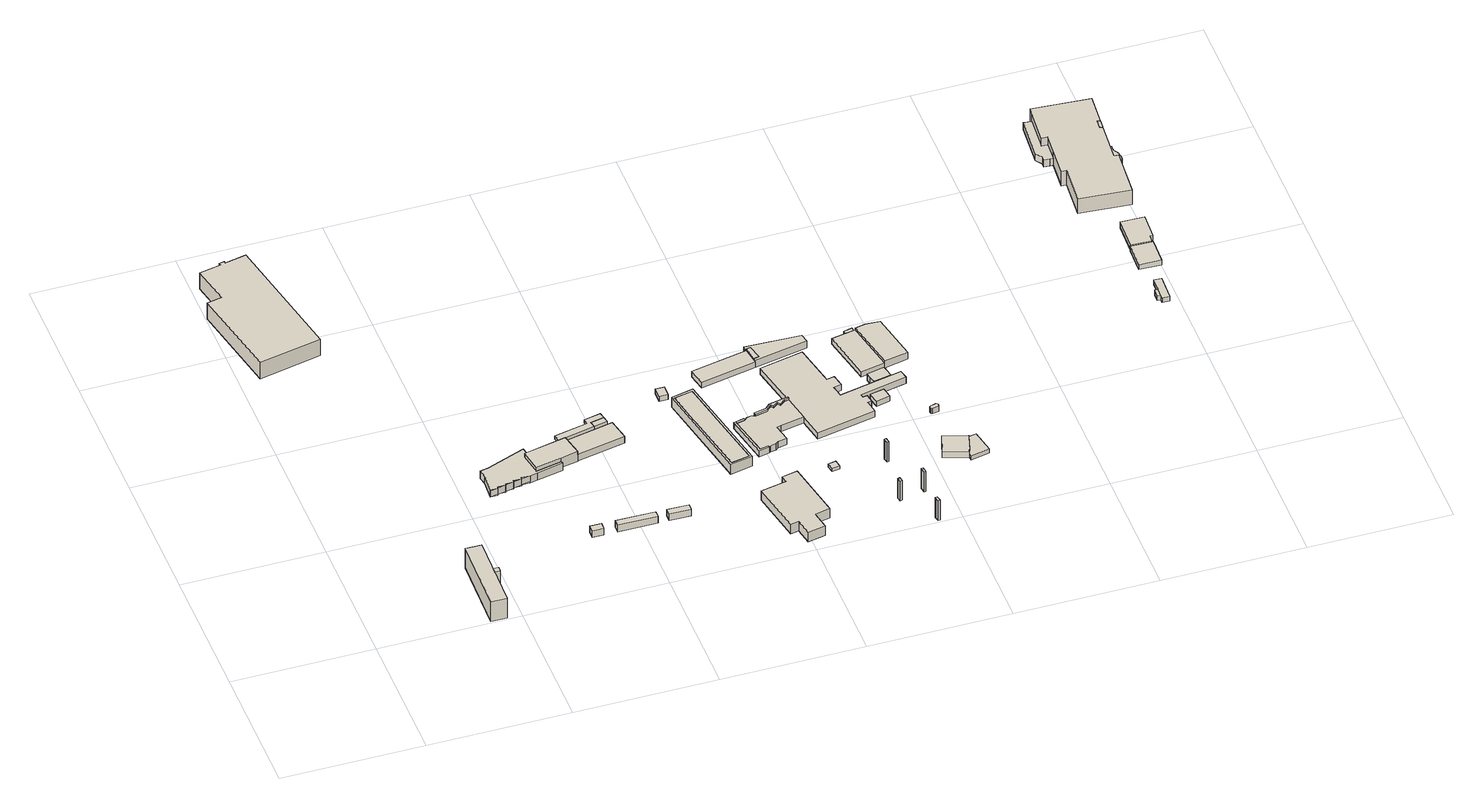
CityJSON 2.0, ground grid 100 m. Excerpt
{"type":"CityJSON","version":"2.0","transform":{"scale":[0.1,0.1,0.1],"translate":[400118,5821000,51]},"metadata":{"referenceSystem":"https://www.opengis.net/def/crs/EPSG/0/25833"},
"CityObjects":{
"building1":{"type":"Building","attributes":{"Gemeindeschluessel":"11000010","BezugspunktDach":"2200","function":"31001_2100","measuredHeight":16.77,"storeysAboveGround":5},"address":[{"country":"Germany","locality":"Berlin","thoroughfareNumber":"131","thoroughfareName":"Beilsteiner Straße"}],"geometry":[{"type":"Solid","lod":"1","boundaries":[[[[0,1,2,3]],[[4,5,6,7]],[[4,7,3,2]],[[5,4,2,1]],[[6,5,1,0]],[[7,6,0,3]]]]}]},
"building2":{"type":"Building","attributes":{"Gemeindeschluessel":"11000010","BezugspunktDach":"2200","function":"51009_1610","measuredHeight":16.91,"storeysAboveGround":0},"address":[{"country":"Germany","locality":"Berlin"}],"geometry":[{"type":"Solid","lod":"1","boundaries":[[[[8,9,10,11]],[[12,13,14,15]],[[12,15,11,10]],[[13,12,10,9]],[[14,13,9,8]],[[15,14,8,11]]]]}]},
"building3":{"type":"Building","attributes":{"Gemeindeschluessel":"11000010","BezugspunktDach":"2200","function":"31001_2010","measuredHeight":13.82,"storeysAboveGround":1},"address":[{"country":"Germany","locality":"Berlin","thoroughfareNumber":"8","thoroughfareName":"Pyramidenring"}],"geometry":[{"type":"Solid","lod":"1","boundaries":[[[[16,17,18,19,20,21,22,23,24,25]],[[26,27,28,29,30,31,32,33,34,35]],[[26,35,25,24]],[[27,26,24,23]],[[28,27,23,22]],[[29,28,22,21]],[[30,29,21,20]],[[31,30,20,19]],[[32,31,19,18]],[[33,32,18,17]],[[34,33,17,16]],[[35,34,16,25]]]]}]},
"building4":{"type":"Building","attributes":{"Gemeindeschluessel":"11000010","BezugspunktDach":"2200","function":"51009_1610","measuredHeight":5.58,"storeysAboveGround":0},"address":[{"country":"Germany","locality":"Berlin"}],"geometry":[{"type":"Solid","lod":"1","boundaries":[[[[36,37,38,39]],[[40,41,42,43]],[[40,43,39,38]],[[41,40,38,37]],[[42,41,37,36]],[[43,42,36,39]]]]}]},
"building5":{"type":"Building","attributes":{"Gemeindeschluessel":"11000010","function":"31001_2100"},"address":[{"country":"Germany","locality":"Berlin","thoroughfareNumber":"135","thoroughfareName":"Beilsteiner Straße"}],"children":["building5-1","building5-2","building5-3","building5-4","building5-5","building5-6","building5-7","building5-8"]},
"building5-1":{"type":"BuildingPart","attributes":{"BezugspunktDach":"2200","measuredHeight":4.99,"storeysAboveGround":2},"parents":["building5"],"geometry":[{"type":"Solid","lod":"1","boundaries":[[[[44,45,46]],[[47,48,49]],[[47,49,46,45]],[[49,48,44,46]],[[47,45,44,48]]]]}]},
"building5-2":{"type":"BuildingPart","attributes":{"BezugspunktDach":"2200","measuredHeight":4.96,"storeysAboveGround":2},"parents":["building5"],"geometry":[{"type":"Solid","lod":"1","boundaries":[[[[50,51,52]],[[53,54,55]],[[55,54,50,52]],[[53,55,52,51]],[[54,53,51,50]]]]}]},
"building5-3":{"type":"BuildingPart","attributes":{"BezugspunktDach":"2200","measuredHeight":8.48,"storeysAboveGround":2},"parents":["building5"],"geometry":[{"type":"MultiSurface","lod":"1","boundaries":[[[56,57,58,59,60,61]],[[62,63,64,65,66,67]],[[68,69,61,60]],[[63,62,60,59]],[[70,71,59,58]],[[64,63,72,73,74]],[[65,64,58,57]],[[75,76,77,57,56]],[[67,69,76,66,56,61]],[[78,62,67,69,68]],[[74,73,72,71,70]],[[66,65,77,76,75]],[[66,76,69,67]]]}]},
"building5-4":{"type":"BuildingPart","attributes":{"BezugspunktDach":"2200","measuredHeight":5.52,"storeysAboveGround":2},"parents":["building5"],"geometry":[{"type":"Solid","lod":"1","boundaries":[[[[70,79,80,71]],[[81,82,74,73]],[[81,73,71,80]],[[82,81,80,79]],[[74,82,79,70]],[[73,74,70,71]]]]}]},
"building5-5":{"type":"BuildingPart","attributes":{"BezugspunktDach":"2200","measuredHeight":6.17,"storeysAboveGround":2},"parents":["building5"],"geometry":[{"type":"MultiSurface","lod":"1","boundaries":[[[83,45,44,84,85,86,87,88,52,51,50,89,90,77,76,69,68,91,92,93]],[[94,95,96,97,98,99,100,101,102,103,104,105,106,107,108,109,110,111,112,113]],[[94,113,93,92]],[[95,94,92,91]],[[96,95,91,68]],[[97,96,62,67]],[[98,97,114,67,66,76]],[[99,98,76,66,65,77]],[[100,99,77,90]],[[101,100,90,89]],[[102,101,89,50]],[[103,102,54,53,51]],[[104,103,53,55]],[[105,104,52,115,116,88]],[[106,105,116,117,87]],[[107,106,87,118,119]],[[108,107,86,119,120]],[[109,108,85,121,122]],[[110,109,84,122,123]],[[111,110,44,48,47]],[[112,111,45,83]],[[113,112,83,93]],[[67,62,68,69]],[[69,76,66,67,114]],[[77,65,66,76]],[[50,51,53,54]],[[55,53,51,52]],[[88,116,115,52]],[[88,87,117,116]],[[119,118,87,86]],[[120,119,86,85]],[[122,121,85,84]],[[123,122,84,44]],[[47,48,44,45]]]}]},
"building5-6":{"type":"BuildingPart","attributes":{"BezugspunktDach":"2200","measuredHeight":5.28,"storeysAboveGround":2},"parents":["building5"],"geometry":[{"type":"Solid","lod":"1","boundaries":[[[[85,84,44]],[[122,121,123]],[[123,121,85,44]],[[123,44,84,122]],[[121,122,84,85]]]]}]},
"building5-7":{"type":"BuildingPart","attributes":{"BezugspunktDach":"2200","measuredHeight":5.44,"storeysAboveGround":2},"parents":["building5"],"geometry":[{"type":"Solid","lod":"1","boundaries":[[[[87,86,85]],[[119,118,120]],[[120,118,87,85]],[[120,85,86,119]],[[119,86,87,118]]]]}]},
"building5-8":{"type":"BuildingPart","attributes":{"BezugspunktDach":"2200","measuredHeight":5.25,"storeysAboveGround":2},"parents":["building5"],"geometry":[{"type":"Solid","lod":"1","boundaries":[[[[52,88,87]],[[116,115,117]],[[117,115,52,87]],[[116,117,87,88]],[[115,116,88,52]]]]}]},
"building6":{"type":"Building","attributes":{"Gemeindeschluessel":"11000010","BezugspunktDach":"2200","function":"51009_1610","measuredHeight":5.65,"storeysAboveGround":0},"address":[{"country":"Germany","locality":"Berlin"}],"geometry":[{"type":"Solid","lod":"1","boundaries":[[[[124,125,126,127]],[[128,129,130,131]],[[128,131,127,126]],[[129,128,126,125]],[[130,129,125,124]],[[131,130,124,127]]]]}]},
"building7":{"type":"Building","attributes":{"Gemeindeschluessel":"11000010","BezugspunktDach":"2200","function":"31001_2143","measuredHeight":2.85,"storeysAboveGround":1},"address":[{"country":"Germany","locality":"Berlin","thoroughfareNumber":"135 (1)","thoroughfareName":"Beilsteiner Straße"}],"geometry":[{"type":"Solid","lod":"1","boundaries":[[[[132,133,134,135,136,137,138,139]],[[140,141,142,143,144,145,146,147]],[[140,147,139,138]],[[141,140,138,137]],[[142,141,137,136]],[[143,142,136,135]],[[144,143,135,134]],[[145,144,134,133]],[[146,145,133,132]],[[147,146,132,139]]]]}]},
"building8":{"type":"Building","attributes":{"Gemeindeschluessel":"11000010","BezugspunktDach":"2200","function":"51009_1610","measuredHeight":5.46,"storeysAboveGround":0},"address":[{"country":"Germany","locality":"Berlin"}],"geometry":[{"type":"Solid","lod":"1","boundaries":[[[[148,149,150,151]],[[152,153,154,155]],[[152,155,151,150]],[[153,152,150,149]],[[154,153,149,148]],[[155,154,148,151]]]]}]},
"building9":{"type":"Building","attributes":{"Gemeindeschluessel":"11000010","BezugspunktDach":"2200","function":"51009_1610","measuredHeight":2.6,"storeysAboveGround":0},"address":[{"country":"Germany","locality":"Berlin"}],"geometry":[{"type":"Solid","lod":"1","boundaries":[[[[133,156,135,134]],[[157,158,159,160]],[[157,160,134,135]],[[158,157,135,156]],[[159,158,156,133]],[[160,159,133,134]]]]}]},
"building10":{"type":"Building","attributes":{"Gemeindeschluessel":"11000010","BezugspunktDach":"2200","function":"31001_2050","measuredHeight":4.32,"storeysAboveGround":1},"address":[{"country":"Germany","locality":"Berlin","thoroughfareNumber":"234 (3)","thoroughfareName":"Marzahner Chaussee"}],"geometry":[{"type":"Solid","lod":"1","boundaries":[[[[161,162,163,164]],[[165,166,167,168]],[[165,168,164,163]],[[166,165,163,162]],[[167,166,162,161]],[[168,167,161,164]]]]}]},
"building11":{"type":"Building","attributes":{"Gemeindeschluessel":"11000010","BezugspunktDach":"2200","function":"31001_2020","measuredHeight":8.18,"storeysAboveGround":2},"address":[{"country":"Germany","locality":"Berlin","thoroughfareNumber":"234","thoroughfareName":"Marzahner Chaussee"}],"geometry":[{"type":"Solid","lod":"1","boundaries":[[[[169,170,171,172,173,174,175,176]],[[177,178,179,180,181,182,183,184]],[[177,184,176,175]],[[178,177,175,174]],[[179,178,174,173]],[[180,179,173,172]],[[181,180,172,171]],[[182,181,171,170]],[[183,182,170,169]],[[184,183,169,176]]]]}]},
"building12":{"type":"Building","attributes":{"Gemeindeschluessel":"11000010","BezugspunktDach":"2200","function":"51009_1610","measuredHeight":8.38,"storeysAboveGround":0},"address":[{"country":"Germany","locality":"Berlin"}],"geometry":[{"type":"Solid","lod":"1","boundaries":[[[[185,186,187,188],[189,190,191,192,193,194,195,196]],[[197,198,199,200],[180,179,178,177,184,183,182,181]],[[197,200,188,187]],[[198,197,187,186]],[[199,198,186,185]],[[200,199,185,188]],[[180,181,196,195]],[[179,180,195,194]],[[178,179,194,193]],[[177,178,193,192]],[[184,177,192,191]],[[183,184,191,190]],[[182,183,190,189]],[[181,182,189,196]]]]}]},
"building13":{"type":"Building","attributes":{"Gemeindeschluessel":"11000010","BezugspunktDach":"2200","function":"31001_3022","measuredHeight":7.92,"storeysAboveGround":1},"address":[{"country":"Germany","locality":"Berlin","thoroughfareNumber":"231 (2)","thoroughfareName":"Marzahner Chaussee"}],"geometry":[{"type":"Solid","lod":"1","boundaries":[[[[201,202,203,204,205,206,207,208,209,210,211]],[[212,213,214,215,216,217,218,219,220,221,222]],[[212,222,211,210]],[[213,212,210,209]],[[214,213,209,208]],[[215,214,208,207]],[[216,215,207,206]],[[217,216,206,205]],[[218,217,205,204]],[[219,218,204,203]],[[220,219,203,202]],[[221,220,202,201]],[[222,221,201,211]]]]}]},
"building14":{"type":"Building","attributes":{"Gemeindeschluessel":"11000010","function":"51009_1610"},"address":[{"country":"Germany","locality":"Berlin"}],"children":["building14-1","building14-2"]},
"building14-1":{"type":"BuildingPart","attributes":{"BezugspunktDach":"2200","measuredHeight":5.24,"storeysAboveGround":0},"parents":["building14"],"geometry":[{"type":"Solid","lod":"1","boundaries":[[[[223,224,225,226,227,228,229]],[[230,231,232,233,234,235,236]],[[230,236,229,228]],[[232,231,227,226]],[[233,232,226,225]],[[234,233,225,224]],[[235,234,224,223]],[[236,235,223,229]],[[231,230,228,227]]]]}]},
"building14-2":{"type":"BuildingPart","attributes":{"BezugspunktDach":"2200","measuredHeight":5.24,"storeysAboveGround":0},"parents":["building14"],"geometry":[{"type":"Solid","lod":"1","boundaries":[[[[227,237,238,228]],[[239,240,231,230]],[[239,230,228,238]],[[240,239,238,237]],[[231,240,237,227]],[[230,231,227,228]]]]}]},
"building15":{"type":"Building","attributes":{"Gemeindeschluessel":"11000010","BezugspunktDach":"2200","function":"31001_2050","measuredHeight":5.21,"storeysAboveGround":1},"address":[{"country":"Germany","locality":"Berlin","thoroughfareNumber":"234 (1)","thoroughfareName":"Marzahner Chaussee"}],"geometry":[{"type":"Solid","lod":"1","boundaries":[[[[226,225,241,242,243,244,245,246,247,248,249,250,251,252,253,254,255,256,257,258,237,227]],[[240,259,260,261,262,263,264,265,266,267,268,269,270,271,272,273,274,275,276,233,232,231]],[[240,231,227,237]],[[259,240,237,258]],[[260,259,258,257]],[[261,260,257,256]],[[262,261,256,255]],[[263,262,255,254]],[[264,263,254,253]],[[265,264,253,252]],[[266,265,252,251]],[[267,266,251,250]],[[268,267,250,249]],[[269,268,249,248]],[[270,269,248,247]],[[271,270,247,246]],[[272,271,246,245]],[[273,272,245,244]],[[274,273,244,243]],[[275,274,243,242]],[[276,275,242,241]],[[233,276,241,225]],[[232,233,225,226]],[[231,232,226,227]]]]}]},
"building16":{"type":"Building","attributes":{"Gemeindeschluessel":"11000010","function":"31001_2120"},"address":[{"country":"Germany","locality":"Berlin","thoroughfareNumber":"234 (2)","thoroughfareName":"Marzahner Chaussee"}],"children":["building16-1","building16-2"]},
"building16-1":{"type":"BuildingPart","attributes":{"BezugspunktDach":"2200","measuredHeight":4.82,"storeysAboveGround":1},"parents":["building16"],"geometry":[{"type":"Solid","lod":"1","boundaries":[[[[277,278,279,280,281,282]],[[283,284,285,286,287,288]],[[283,288,282,281]],[[284,283,281,280]],[[286,285,279,278]],[[287,286,278,277]],[[288,287,277,282]],[[284,280,279,285]]]]}]},
"building16-2":{"type":"BuildingPart","attributes":{"BezugspunktDach":"2200","measuredHeight":6.18,"storeysAboveGround":1},"parents":["building16"],"geometry":[{"type":"MultiSurface","lod":"1","boundaries":[[[289,290,291,292]],[[293,294,285,284]],[[293,284,292,291]],[[294,293,291,290]],[[285,294,290,289]],[[280,279,289,292]],[[295,284,285,279,280]]]}]},
"building17":{"type":"Building","attributes":{"Gemeindeschluessel":"11000010","BezugspunktDach":"2200","function":"51009_1610","measuredHeight":6.55,"storeysAboveGround":0},"address":[{"country":"Germany","locality":"Berlin"}],"geometry":[{"type":"Solid","lod":"1","boundaries":[[[[296,297,298,299,300,301,302,303,304,305,306,307,308]],[[309,310,311,269,268,267,266,265,264,263,262,261,312]],[[309,312,308,307]],[[310,309,307,306]],[[311,310,306,305]],[[269,311,305,304]],[[268,269,304,303]],[[267,268,303,302]],[[266,267,302,301]],[[265,266,301,300]],[[264,265,300,299]],[[263,264,299,298]],[[262,263,298,297]],[[261,262,297,296]],[[312,261,296,308]]]]}]},
"building18":{"type":"Building","attributes":{"Gemeindeschluessel":"11000010","BezugspunktDach":"2200","function":"31001_2523","measuredHeight":2.67,"storeysAboveGround":1},"address":[{"country":"Germany","locality":"Berlin","thoroughfareNumber":"231 (3)","thoroughfareName":"Marzahner Chaussee"}],"geometry":[{"type":"Solid","lod":"1","boundaries":[[[[313,314,315,316]],[[317,318,319,320]],[[317,320,316,315]],[[318,317,315,314]],[[319,318,314,313]],[[320,319,313,316]]]]}]},
"building19":{"type":"Building","attributes":{"Gemeindeschluessel":"11000010","BezugspunktDach":"2200","function":"51009_1610","measuredHeight":16.91,"storeysAboveGround":0},"address":[{"country":"Germany","locality":"Berlin"}],"geometry":[{"type":"Solid","lod":"1","boundaries":[[[[321,322,323,324]],[[325,326,327,328]],[[325,328,324,323]],[[326,325,323,322]],[[327,326,322,321]],[[328,327,321,324]]]]}]},
"building20":{"type":"Building","attributes":{"Gemeindeschluessel":"11000010","BezugspunktDach":"2200","function":"51009_1610","measuredHeight":17.01,"storeysAboveGround":0},"address":[{"country":"Germany","locality":"Berlin"}],"geometry":[{"type":"Solid","lod":"1","boundaries":[[[[329,330,331,332]],[[333,334,335,336]],[[333,336,332,331]],[[334,333,331,330]],[[335,334,330,329]],[[336,335,329,332]]]]}]},
"building21":{"type":"Building","attributes":{"Gemeindeschluessel":"11000010","BezugspunktDach":"2200","function":"51009_1610","measuredHeight":17,"storeysAboveGround":0},"address":[{"country":"Germany","locality":"Berlin"}],"geometry":[{"type":"Solid","lod":"1","boundaries":[[[[337,338,339,340]],[[341,342,343,344]],[[341,344,340,339]],[[342,341,339,338]],[[343,342,338,337]],[[344,343,337,340]]]]}]},
"building22":{"type":"Building","attributes":{"Gemeindeschluessel":"11000010","BezugspunktDach":"2200","function":"51009_1610","measuredHeight":17.1,"storeysAboveGround":0},"address":[{"country":"Germany","locality":"Berlin"}],"geometry":[{"type":"Solid","lod":"1","boundaries":[[[[345,346,347,348]],[[349,350,351,352]],[[349,352,348,347]],[[350,349,347,346]],[[351,350,346,345]],[[352,351,345,348]]]]}]},
"building23":{"type":"Building","attributes":{"Gemeindeschluessel":"11000010","BezugspunktDach":"2200","function":"51009_1610","measuredHeight":6.05,"storeysAboveGround":0},"address":[{"country":"Germany","locality":"Berlin"}],"geometry":[{"type":"Solid","lod":"1","boundaries":[[[[353,354,355,356,357,358,359,360]],[[361,362,363,364,365,366,367,368]],[[361,368,360,359]],[[362,361,359,358]],[[363,362,358,357]],[[364,363,357,356]],[[365,364,356,355]],[[366,365,355,354]],[[367,366,354,353]],[[368,367,353,360]]]]}]},
"building24":{"type":"Building","attributes":{"Gemeindeschluessel":"11000010","BezugspunktDach":"2200","function":"31001_2120","measuredHeight":5.13,"storeysAboveGround":1},"address":[{"country":"Germany","locality":"Berlin","thoroughfareNumber":"232","thoroughfareName":"Marzahner Chaussee"}],"geometry":[{"type":"Solid","lod":"1","boundaries":[[[[369,370,371,372,373,374,375,376,377,378,379,380,381,382,383,384,385,386,387,388,389]],[[390,391,392,393,394,395,396,397,398,399,400,401,402,403,404,405,406,407,408,409,410]],[[390,410,389,388]],[[391,390,388,387]],[[392,391,387,386]],[[393,392,386,385]],[[394,393,385,384]],[[395,394,384,383]],[[396,395,383,382]],[[397,396,382,381]],[[398,397,381,380]],[[399,398,380,379]],[[400,399,379,378]],[[401,400,378,377]],[[402,401,377,376]],[[403,402,376,375]],[[404,403,375,374]],[[405,404,374,373]],[[406,405,373,372]],[[407,406,372,371]],[[408,407,371,370]],[[409,408,370,369]],[[410,409,369,389]]]]}]},
"building25":{"type":"Building","attributes":{"Gemeindeschluessel":"11000010","BezugspunktDach":"2200","function":"51009_1610","measuredHeight":5.32,"storeysAboveGround":0},"address":[{"country":"Germany","locality":"Berlin"}],"geometry":[{"type":"Solid","lod":"1","boundaries":[[[[411,412,413,414,415]],[[416,417,418,419,420]],[[416,420,415,414]],[[417,416,414,413]],[[418,417,413,412]],[[419,418,412,411]],[[420,419,411,415]]]]}]},
"building26":{"type":"Building","attributes":{"Gemeindeschluessel":"11000010","BezugspunktDach":"2200","function":"51009_1610","measuredHeight":5.88,"storeysAboveGround":0},"address":[{"country":"Germany","locality":"Berlin"}],"geometry":[{"type":"Solid","lod":"1","boundaries":[[[[421,422,423,424,425,426,427,428]],[[429,430,431,397,396,432,433,434]],[[429,434,428,427]],[[430,429,427,426]],[[431,430,426,425]],[[397,431,425,424]],[[396,397,424,423]],[[432,396,423,422]],[[433,432,422,421]],[[434,433,421,428]]]]}]},
"building27":{"type":"Building","attributes":{"Gemeindeschluessel":"11000010","BezugspunktDach":"2200","function":"51009_1610","measuredHeight":5.02,"storeysAboveGround":0},"address":[{"country":"Germany","locality":"Berlin"}],"geometry":[{"type":"Solid","lod":"1","boundaries":[[[[435,436,437,438,439,440]],[[441,442,443,444,445,446]],[[441,446,440,439]],[[442,441,439,438]],[[443,442,438,437]],[[444,443,437,436]],[[445,444,436,435]],[[446,445,435,440]]]]}]},
"building28":{"type":"Building","attributes":{"Gemeindeschluessel":"11000010","function":"31001_2461"},"address":[{"country":"Germany","locality":"Berlin","thoroughfareNumber":"232 (1)","thoroughfareName":"Marzahner Chaussee"}],"children":["building28-1","building28-2","building28-3"]},
"building28-1":{"type":"BuildingPart","attributes":{"BezugspunktDach":"2200","measuredHeight":5.88,"storeysAboveGround":2},"parents":["building28"],"geometry":[{"type":"MultiSurface","lod":"1","boundaries":[[[447,448,449,450,451]],[[452,453,454,455,456]],[[452,456,451,450]],[[453,452,450,449]],[[454,453,449,448]],[[455,454,448,447]],[[457,458,459,447,451]],[[460,456,455,459,458,457]]]}]},
"building28-2":{"type":"BuildingPart","attributes":{"BezugspunktDach":"2200","measuredHeight":4.52,"storeysAboveGround":2},"parents":["building28"],"geometry":[{"type":"MultiSurface","lod":"1","boundaries":[[[461,458,457,462]],[[463,464,465,466]],[[463,467,468,469,470,466,462,457]],[[464,463,471,456,455,458]],[[465,464,458,461]],[[466,465,461,462]],[[470,469,468,467]],[[457,458,455,456,471]]]}]},
"building28-3":{"type":"BuildingPart","attributes":{"BezugspunktDach":"2200","measuredHeight":4.52,"storeysAboveGround":2},"parents":["building28"],"geometry":[{"type":"Solid","lod":"1","boundaries":[[[[469,468,472,473]],[[474,467,470,475]],[[474,475,473,472]],[[467,474,472,468]],[[475,470,469,473]],[[470,467,468,469]]]]}]},
"building29":{"type":"Building","attributes":{"Gemeindeschluessel":"11000010","BezugspunktDach":"2200","function":"31001_2523","measuredHeight":4.38,"storeysAboveGround":1},"address":[{"country":"Germany","locality":"Berlin","thoroughfareNumber":"230 (1)","thoroughfareName":"Marzahner Chaussee"}],"geometry":[{"type":"Solid","lod":"1","boundaries":[[[[476,477,478,479,480,481,482,483]],[[484,485,486,487,488,489,490,491]],[[484,491,483,482]],[[485,484,482,481]],[[486,485,481,480]],[[487,486,480,479]],[[488,487,479,478]],[[489,488,478,477]],[[490,489,477,476]],[[491,490,476,483]]]]}]},
"building30":{"type":"Building","attributes":{"Gemeindeschluessel":"11000010","BezugspunktDach":"2200","function":"31001_2130","measuredHeight":3.51,"storeysAboveGround":1},"address":[{"country":"Germany","locality":"Berlin","thoroughfareNumber":"230","thoroughfareName":"Marzahner Chaussee"}],"geometry":[{"type":"Solid","lod":"1","boundaries":[[[[492,493,494,495,496,497,498]],[[499,500,501,502,503,504,505]],[[499,505,498,497]],[[500,499,497,496]],[[501,500,496,495]],[[502,501,495,494]],[[503,502,494,493]],[[504,503,493,492]],[[505,504,492,498]]]]}]},
"building31":{"type":"Building","attributes":{"Gemeindeschluessel":"11000010","function":"31001_2130"},"address":[{"country":"Germany","locality":"Berlin","thoroughfareNumber":"155 (1)","thoroughfareName":"Märkische Allee"}],"children":["building31-1","building31-2"]},
"building31-1":{"type":"BuildingPart","attributes":{"BezugspunktDach":"2200","measuredHeight":4.11,"storeysAboveGround":1},"parents":["building31"],"geometry":[{"type":"Solid","lod":"1","boundaries":[[[[506,507,508,509,510,511,512]],[[513,514,515,516,517,518,519]],[[513,519,512,511]],[[515,514,510,509]],[[516,515,509,508]],[[517,516,508,507]],[[518,517,507,506]],[[519,518,506,512]],[[514,513,511,510]]]]}]},
"building31-2":{"type":"BuildingPart","attributes":{"BezugspunktDach":"2200","measuredHeight":4.11,"storeysAboveGround":1},"parents":["building31"],"geometry":[{"type":"Solid","lod":"1","boundaries":[[[[511,510,509,520,521]],[[522,515,514,513,523]],[[522,523,521,520]],[[515,522,520,509]],[[514,515,509,510]],[[523,513,511,521]],[[513,514,510,511]]]]}]},
"building32":{"type":"Building","attributes":{"Gemeindeschluessel":"11000010","BezugspunktDach":"2200","function":"31001_2130","measuredHeight":4.04,"storeysAboveGround":1},"address":[{"country":"Germany","locality":"Berlin","thoroughfareNumber":"155","thoroughfareName":"Märkische Allee"}],"geometry":[{"type":"Solid","lod":"1","boundaries":[[[[524,525,526,527,528,529]],[[530,531,532,533,534,535]],[[530,535,529,528]],[[531,530,528,527]],[[532,531,527,526]],[[533,532,526,525]],[[534,533,525,524]],[[535,534,524,529]]]]}]},
"building33":{"type":"Building","attributes":{"Gemeindeschluessel":"11000010","BezugspunktDach":"2200","function":"51009_1610","measuredHeight":5.79,"storeysAboveGround":0},"address":[{"country":"Germany","locality":"Berlin"}],"geometry":[{"type":"Solid","lod":"1","boundaries":[[[[536,537,538,539,540,541,542,543,544]],[[545,546,547,548,549,550,551,552,553]],[[545,553,544,543]],[[546,545,543,542]],[[547,546,542,541]],[[548,547,541,540]],[[549,548,540,539]],[[550,549,539,538]],[[551,550,538,537]],[[552,551,537,536]],[[553,552,536,544]]]]}]},
"building34":{"type":"Building","attributes":{"Gemeindeschluessel":"11000010","BezugspunktDach":"2200","function":"51009_1610","measuredHeight":5.21,"storeysAboveGround":0},"address":[{"country":"Germany","locality":"Berlin"}],"geometry":[{"type":"Solid","lod":"1","boundaries":[[[[554,555,556,557,558,559]],[[560,561,562,563,564,565]],[[560,565,559,558]],[[561,560,558,557]],[[562,561,557,556]],[[563,562,556,555]],[[564,563,555,554]],[[565,564,554,559]]]]}]},
"building35":{"type":"Building","attributes":{"Gemeindeschluessel":"11000010","function":"31001_2050"},"address":[{"country":"Germany","locality":"Berlin","thoroughfareNumber":"161","thoroughfareName":"Märkische Allee"}],"children":["building35-1","building35-2"]},
"building35-1":{"type":"BuildingPart","attributes":{"BezugspunktDach":"2200","measuredHeight":12.31,"storeysAboveGround":3},"parents":["building35"],"geometry":[{"type":"MultiSurface","lod":"1","boundaries":[[[566,567,568,569,570,571,572,573,574,575,576,577,578,579,580,581,582,583]],[[546,584,585,586,587,588,589,590,591,592,593,594,595,596,597,549,548,547]],[[546,547,583,582]],[[584,546,582,581]],[[585,584,581,580]],[[586,585,580,579]],[[587,586,579,578]],[[588,587,578,577]],[[589,588,577,576]],[[590,589,576,575]],[[591,590,598,599]],[[592,591,599,600,573]],[[593,592,600,601,602]],[[594,593,572,571]],[[595,594,571,570]],[[596,595,570,569]],[[597,596,569,568]],[[549,597,568,567]],[[548,549,567,566]],[[547,548,566,583]],[[599,598,575,574]],[[603,574,573,600,599]],[[602,601,600,573,572]]]}]},
"building35-2":{"type":"BuildingPart","attributes":{"BezugspunktDach":"2200","measuredHeight":12.29,"storeysAboveGround":3},"parents":["building35"],"geometry":[{"type":"MultiSurface","lod":"1","boundaries":[[[573,572,604,605,606,607,608,609,610,611,612,613,614,615,616,617,618,575,574]],[[598,619,620,621,622,623,624,625,626,627,628,629,630,631,632,633,601,600,599]],[[574,599,574,575]],[[619,598,575,618]],[[620,619,618,617]],[[621,620,617,616]],[[622,621,616,615]],[[623,622,615,614]],[[624,623,614,613]],[[625,624,613,612]],[[626,625,612,611]],[[627,626,611,610]],[[628,627,610,609]],[[629,628,609,608]],[[630,629,608,607]],[[631,630,607,606]],[[632,631,606,605]],[[633,632,605,604]],[[601,633,604,572]],[[600,573,572,601,572,573]],[[599,574,573,574]],[[598,599,574,575]],[[600,573,574,599]]]}]},
"building36":{"type":"Building","attributes":{"Gemeindeschluessel":"11000010","BezugspunktDach":"2200","function":"51009_1610","measuredHeight":12.35,"storeysAboveGround":0},"address":[{"country":"Germany","locality":"Berlin"}],"geometry":[{"type":"Solid","lod":"1","boundaries":[[[[634,635,636,637]],[[638,639,640,641]],[[638,641,637,636]],[[639,638,636,635]],[[640,639,635,634]],[[641,640,634,637]]]]}]}
},
"vertices":[
[895,4,179],[908,551,179],[797,554,179],[782,6,179],[797,554,11],[908,551,11],[895,4,11],[782,6,11],
[938,270,181],[939,309,181],[902,310,181],[901,271,181],[902,310,12],[939,309,12],[938,270,12],[901,271,12],
[136,2717,161],[577,2806,161],[388,3741,161],[237,3711,161],[234,3726,161],[199,3719,161],[202,3703,161],[51,3673,161],[106,3400,161],[2,3379,161],[106,3400,22],[51,3673,22],[202,3703,22],[199,3719,22],[234,3726,22],[237,3711,22],[388,3741,22],[577,2806,22],[136,2717,22],[2,3379,22],
[1747,572,68],[1747,621,68],[1668,621,68],[1667,573,68],[1668,621,12],[1747,621,12],[1747,572,12],[1667,573,12],
[1225,1163,67],[1174,1164,67],[1173,1153,67],[1174,1164,17],[1225,1163,17],[1173,1153,17],
[1461,1211,67],[1403,1213,67],[1402,1200,67],[1403,1213,17],[1461,1211,17],[1402,1200,17],
[1515,1242,99],[1696,1279,99],[1816,1303,99],[1784,1456,99],[1516,1402,99],[1487,1397,99],[1516,1402,14],[1784,1456,14],[1816,1303,14],[1696,1279,14],[1515,1242,14],[1487,1397,14],[1516,1402,67],[1487,1397,67],[1816,1303,72],[1784,1456,72],[1784,1456,65],[1784,1456,17],[1816,1303,17],[1515,1242,55],[1515,1242,67],[1696,1279,67],[1516,1402,46],
[2160,1373,72],[2129,1527,72],[2129,1527,17],[2160,1373,17],
[1182,1300,67],[1227,1177,67],[1285,1176,67],[1285,1189,67],[1343,1188,67],[1344,1201,67],[1519,1223,67],[1700,1260,67],[1503,1472,67],[1229,1369,67],[1171,1358,67],[1229,1369,5],[1503,1472,5],[1516,1402,5],[1487,1397,5],[1515,1242,5],[1696,1279,5],[1700,1260,5],[1519,1223,5],[1461,1211,5],[1403,1213,5],[1402,1200,5],[1344,1201,5],[1343,1188,5],[1285,1189,5],[1285,1176,5],[1227,1177,5],[1225,1163,5],[1174,1164,5],[1182,1300,5],[1171,1358,5],[1487,1397,60],[1402,1200,14],[1344,1201,14],[1343,1188,14],[1343,1188,12],[1285,1189,12],[1285,1176,12],[1285,1176,14],[1227,1177,14],[1225,1163,14],
[1839,571,69],[2114,568,69],[2114,616,69],[1839,619,69],[2114,616,12],[2114,568,12],[1839,571,12],[1839,619,12],
[1757,1508,41],[2017,1560,41],[2008,1606,41],[2104,1626,41],[2095,1668,41],[1978,1645,41],[1984,1606,41],[1747,1557,41],[1984,1606,13],[1978,1645,13],[2095,1668,13],[2104,1626,13],[2008,1606,13],[2017,1560,13],[1757,1508,13],[1747,1557,13],
[2340,566,67],[2341,613,67],[2191,616,67],[2191,568,67],[2191,616,12],[2341,613,12],[2340,566,12],[2191,568,12],
[2113,1580,41],[2104,1626,15],[2113,1580,15],[2017,1560,15],[2008,1606,15],
[2565,1692,52],[2566,1768,52],[2505,1769,52],[2504,1693,52],[2505,1769,9],[2566,1768,9],[2565,1692,9],[2504,1693,9],
[2627,1359,94],[2633,1333,94],[2724,885,94],[2851,911,94],[2760,1358,94],[2755,1385,94],[2706,1626,94],[2579,1600,94],[2706,1626,12],[2755,1385,12],[2760,1358,12],[2851,911,12],[2724,885,12],[2633,1333,12],[2627,1359,12],[2579,1600,12],
[2712,867,95],[2869,899,95],[2718,1644,95],[2562,1612,95],[2633,1333,95],[2627,1359,95],[2579,1600,95],[2706,1626,95],[2755,1385,95],[2760,1358,95],[2851,911,95],[2724,885,95],[2718,1644,12],[2869,899,12],[2712,867,12],[2562,1612,12],
[2889,191,92],[2947,203,92],[2971,81,92],[3095,106,92],[3072,228,92],[3070,235,92],[3178,257,92],[3097,672,92],[2989,651,92],[2998,600,92],[2816,564,92],[2998,600,13],[2989,651,13],[3097,672,13],[3178,257,13],[3070,235,13],[3072,228,13],[3095,106,13],[2971,81,13],[2947,203,13],[2889,191,13],[2816,564,13],
[2938,967,65],[3012,981,65],[3009,996,65],[2950,983,65],[2890,1269,65],[2887,1285,65],[2874,1282,65],[2887,1285,13],[2890,1269,13],[2950,983,13],[3009,996,13],[3012,981,13],[2938,967,13],[2874,1282,13],
[2951,1282,65],[2947,1298,65],[2947,1298,13],[2951,1282,13],
[3027,990,65],[3066,998,65],[3084,1013,65],[3146,1025,65],[3121,1148,65],[3152,1155,65],[3319,1190,65],[3280,1378,65],[3247,1371,65],[3214,1342,65],[3197,1363,65],[3165,1335,65],[3148,1352,65],[3114,1324,65],[3115,1316,65],[3028,1297,65],[3001,1308,65],[2968,1300,65],[2968,1300,13],[3001,1308,13],[3028,1297,13],[3115,1316,13],[3114,1324,13],[3148,1352,13],[3165,1335,13],[3197,1363,13],[3214,1342,13],[3247,1371,13],[3280,1378,13],[3319,1190,13],[3152,1155,13],[3121,1148,13],[3146,1025,13],[3084,1013,13],[3066,998,13],[3027,990,13],
[2806,1725,59],[3198,1805,59],[3194,1826,59],[3177,1928,59],[3172,1927,59],[2780,1850,59],[3172,1927,11],[3177,1928,11],[3194,1826,11],[3198,1805,11],[2806,1725,11],[2780,1850,11],
[3194,1826,73],[3230,1833,73],[3209,1934,73],[3177,1928,73],[3209,1934,11],[3230,1833,11],[3177,1928,13],
[3028,1297,79],[3115,1316,79],[3114,1324,79],[3148,1352,79],[3165,1335,79],[3197,1363,79],[3214,1342,79],[3247,1371,79],[3280,1378,79],[3277,1391,79],[3142,1364,79],[3109,1332,79],[3023,1315,79],[3109,1332,13],[3142,1364,13],[3277,1391,13],[3023,1315,13],
[3338,678,41],[3392,687,41],[3382,739,41],[3328,728,41],[3382,739,14],[3392,687,14],[3338,678,14],[3328,728,14],
[3659,263,185],[3674,267,185],[3668,298,185],[3652,295,185],[3668,298,16],[3674,267,16],[3659,263,16],[3652,295,16],
[3831,4,185],[3844,7,185],[3837,44,185],[3824,41,185],[3837,44,15],[3844,7,15],[3831,4,15],[3824,41,15],
[3703,651,185],[3715,655,185],[3709,688,185],[3696,685,185],[3709,688,15],[3715,655,15],[3703,651,15],[3696,685,15],
[3836,299,185],[3848,302,185],[3841,340,185],[3829,337,185],[3841,340,14],[3848,302,14],[3836,299,14],[3829,337,14],
[3172,1927,71],[3209,1934,71],[3230,1833,71],[3194,1826,71],[3198,1805,71],[3574,1879,71],[3561,1940,71],[3169,1953,71],[3561,1940,10],[3574,1879,10],[3198,1805,10],[3194,1826,10],[3230,1833,10],[3209,1934,10],[3172,1927,10],[3169,1953,10],
[3277,1391,63],[3280,1378,63],[3319,1190,63],[3354,1013,63],[3772,1099,63],[3755,1191,63],[3782,1196,63],[3772,1255,63],[3742,1250,63],[3737,1275,63],[4068,1345,63],[4055,1409,63],[3981,1393,63],[3857,1368,63],[3611,1316,63],[3594,1400,63],[3649,1411,63],[3631,1500,63],[3576,1489,63],[3513,1794,63],[3207,1731,63],[3513,1794,11],[3576,1489,11],[3631,1500,11],[3649,1411,11],[3594,1400,11],[3611,1316,11],[3857,1368,11],[3981,1393,11],[4055,1409,11],[4068,1345,11],[3737,1275,11],[3742,1250,11],[3772,1255,11],[3782,1196,11],[3755,1191,11],[3772,1099,11],[3354,1013,11],[3319,1190,11],[3280,1378,11],[3277,1391,11],[3207,1731,11],
[3816,1192,55],[3913,1212,55],[3905,1251,55],[3898,1290,55],[3798,1270,55],[3898,1290,12],[3905,1251,12],[3913,1212,12],[3816,1192,12],[3798,1270,12],
[3848,1410,68],[3856,1372,68],[3857,1368,68],[3981,1393,68],[3971,1436,68],[3963,1473,68],[3961,1478,68],[3840,1452,68],[3961,1478,11],[3963,1473,11],[3971,1436,11],[3856,1372,11],[3848,1410,11],[3840,1452,11],
[4222,529,59],[4222,547,59],[4230,548,59],[4268,681,59],[4104,733,59],[4054,585,59],[4104,733,9],[4268,681,9],[4230,548,9],[4222,547,9],[4222,529,9],[4054,585,9],
[3984,1528,72],[4153,1562,72],[4083,1904,72],[3983,1910,72],[3909,1895,72],[3983,1910,14],[4083,1904,14],[4153,1562,14],[3984,1528,14],[3909,1895,14],[3909,1895,57],[3984,1528,57],[3984,1528,45],[3909,1895,27],
[3814,1494,57],[3738,1862,57],[3909,1895,12],[3984,1528,12],[3814,1494,12],[3738,1862,12],[3899,1893,12],[3899,1893,57],[3840,1881,57],[3840,1881,12],[3909,1895,24],
[3894,1917,57],[3834,1905,57],[3894,1917,12],[3834,1905,12],
[4127,1010,56],[4136,1007,56],[4179,1017,56],[4182,1027,56],[4179,1040,56],[4169,1046,56],[4130,1038,56],[4123,1029,56],[4130,1038,12],[4169,1046,12],[4179,1040,12],[4182,1027,12],[4179,1017,12],[4136,1007,12],[4127,1010,12],[4123,1029,12],
[4222,529,49],[4223,497,49],[4355,526,49],[4322,691,49],[4268,681,49],[4230,548,49],[4222,547,49],[4230,548,13],[4268,681,13],[4322,691,13],[4355,526,13],[4223,497,13],[4222,529,13],[4222,547,13],
[5929,1536,71],[5936,1718,71],[5885,1721,71],[5880,1625,71],[5881,1625,71],[5878,1564,71],[5877,1537,71],[5878,1564,30],[5881,1625,30],[5880,1625,30],[5885,1721,30],[5936,1718,30],[5929,1536,30],[5877,1537,30],
[5857,1625,71],[5855,1566,71],[5857,1625,30],[5855,1566,30],
[5992,1883,74],[5999,2073,74],[5991,2073,74],[5850,2078,74],[5845,2078,74],[5837,1889,74],[5845,2078,33],[5850,2078,33],[5991,2073,33],[5999,2073,33],[5992,1883,33],[5837,1889,33],
[5582,3064,93],[5581,3034,93],[5624,3030,93],[5645,3028,93],[5655,3166,93],[5612,3169,93],[5631,3417,93],[5574,3421,93],[5549,3108,93],[5574,3421,35],[5631,3417,35],[5612,3169,35],[5655,3166,35],[5645,3028,35],[5624,3030,35],[5581,3034,35],[5582,3064,35],[5549,3108,35],
[5991,2073,82],[5994,2123,82],[6015,2123,82],[6024,2310,82],[5859,2315,82],[5850,2078,82],[5859,2315,30],[6024,2310,30],[6015,2123,30],[5994,2123,30],[5991,2073,30],[5850,2078,30],
[5655,3166,158],[5645,3028,158],[5629,2821,158],[5663,2818,158],[5641,2532,158],[6002,2502,158],[6027,2810,158],[6031,2853,158],[5998,2857,158],[6005,2947,158],[6021,3144,158],[6001,3145,158],[6006,3209,158],[6026,3208,158],[6044,3432,158],[5635,3465,158],[5631,3417,158],[5612,3169,158],[5635,3465,35],[6044,3432,35],[6026,3208,35],[6006,3209,35],[6001,3145,35],[6021,3144,35],[6005,2947,35],[5998,2857,35],[6031,2853,35],[6027,2810,35],[6002,2502,35],[5641,2532,35],[5663,2818,35],[5629,2821,35],[6005,2947,36],[5998,2857,36],[6031,2853,36],[6027,2810,36],[6027,2810,97],[5998,2857,127],
[6038,2809,158],[6040,2834,158],[6040,2843,158],[6039,2853,158],[6038,2862,158],[6035,2870,158],[6032,2879,158],[6028,2887,158],[6023,2893,158],[6019,2900,158],[6016,2907,158],[6014,2915,158],[6013,2922,158],[6013,2930,158],[6015,2947,158],[6015,2947,36],[6013,2930,36],[6013,2922,36],[6014,2915,36],[6016,2907,36],[6019,2900,36],[6023,2893,36],[6028,2887,36],[6032,2879,36],[6035,2870,36],[6038,2862,36],[6039,2853,36],[6040,2843,36],[6040,2834,36],[6038,2809,36],
[6021,3144,160],[6026,3208,160],[6006,3209,160],[6001,3145,160],[6006,3209,36],[6026,3208,36],[6021,3144,36],[6001,3145,36]
]}
